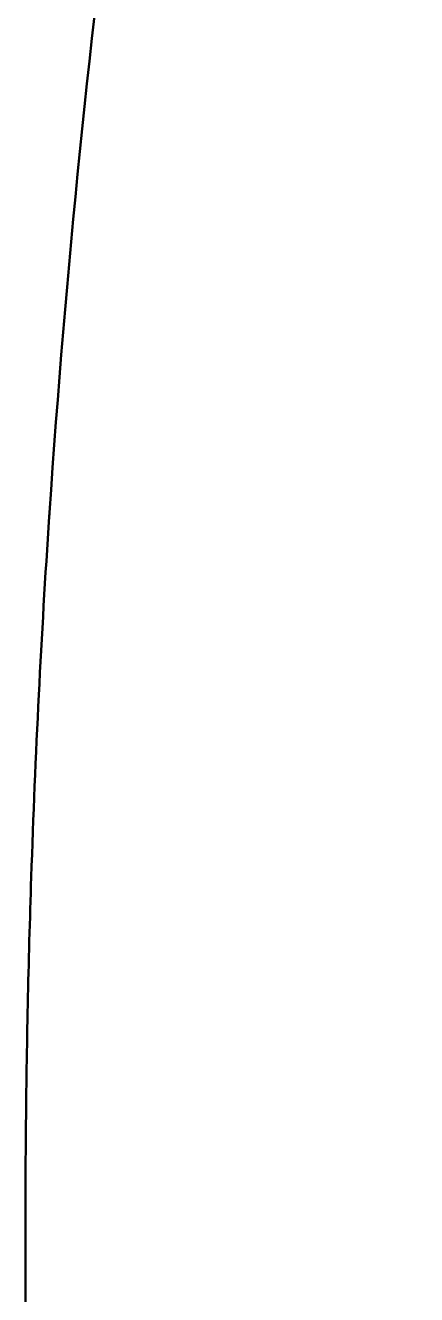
# Model space of a CAD drawing. Header units: millimetres. Extents: x 1463 to 10524, y 7125 to 13164.
# Drawn here: x 7872.24 to 7873.511, y 12660.013 to 12664.136 of the extents above; entities that cross this region are included whole.
import ezdxf

# ---------------------------------------------------------------- set-up
doc = ezdxf.new("R2010")
doc.units = ezdxf.units.MM
doc.header["$LTSCALE"] = 4
doc.layers.add('Visible (ISO)', color=7, linetype='Continuous', lineweight=50)

msp = doc.modelspace()

# ---------------------------------------------------------------- linework, layer by layer
at = {"layer": 'Visible (ISO)'}
msp.add_open_spline([(7873.5113, 12650.8991), (7873.0774, 12652.4606), (7872.767, 12654.0006), (7872.5617, 12655.5006), (7872.5613, 12655.5036), (7872.561, 12655.5064), (7872.5605, 12655.5094), (7872.558, 12655.5283), (7872.5554, 12655.5473), (7872.5528, 12655.5663), (7872.4496, 12656.3317), (7872.3723, 12657.0961), (7872.3205, 12657.8577), (7872.2691, 12658.6137), (7872.2428, 12659.367), (7872.2405, 12660.1159), (7872.2405, 12660.14), (7872.2404, 12660.164), (7872.2404, 12660.1883), (7872.2403, 12660.3063), (7872.2408, 12660.4244), (7872.2419, 12660.5426), (7872.2444, 12660.8175), (7872.2502, 12661.0929), (7872.2594, 12661.3689), (7872.2659, 12661.5659), (7872.274, 12661.7632), (7872.2839, 12661.9608), (7872.2936, 12662.1538), (7872.3049, 12662.3472), (7872.3178, 12662.5405), (7872.3181, 12662.5449), (7872.3184, 12662.5492), (7872.3187, 12662.5536), (7872.3711, 12663.3338), (7872.4501, 12664.1169), (7872.5565, 12664.9009), (7872.5569, 12664.904), (7872.5574, 12664.9072), (7872.5578, 12664.9102), (7872.763, 12666.4196), (7873.0746, 12667.9694), (7873.5113, 12669.5409)], degree=3, knots=[0, 0, 0, 0, 0.249512, 0.249512, 0.249512, 0.249997, 0.249997, 0.249997, 0.253018, 0.253018, 0.253018, 0.375, 0.375, 0.375, 0.496094, 0.496094, 0.496094, 0.499998, 0.499998, 0.499998, 0.518912, 0.518912, 0.518912, 0.562911, 0.562911, 0.562911, 0.594323, 0.594323, 0.594323, 0.625, 0.625, 0.625, 0.625697, 0.625697, 0.625697, 0.749512, 0.749512, 0.749512, 0.75, 0.75, 0.75, 1, 1, 1, 1], dxfattribs=at)

doc.saveas('drawing.dxf')
